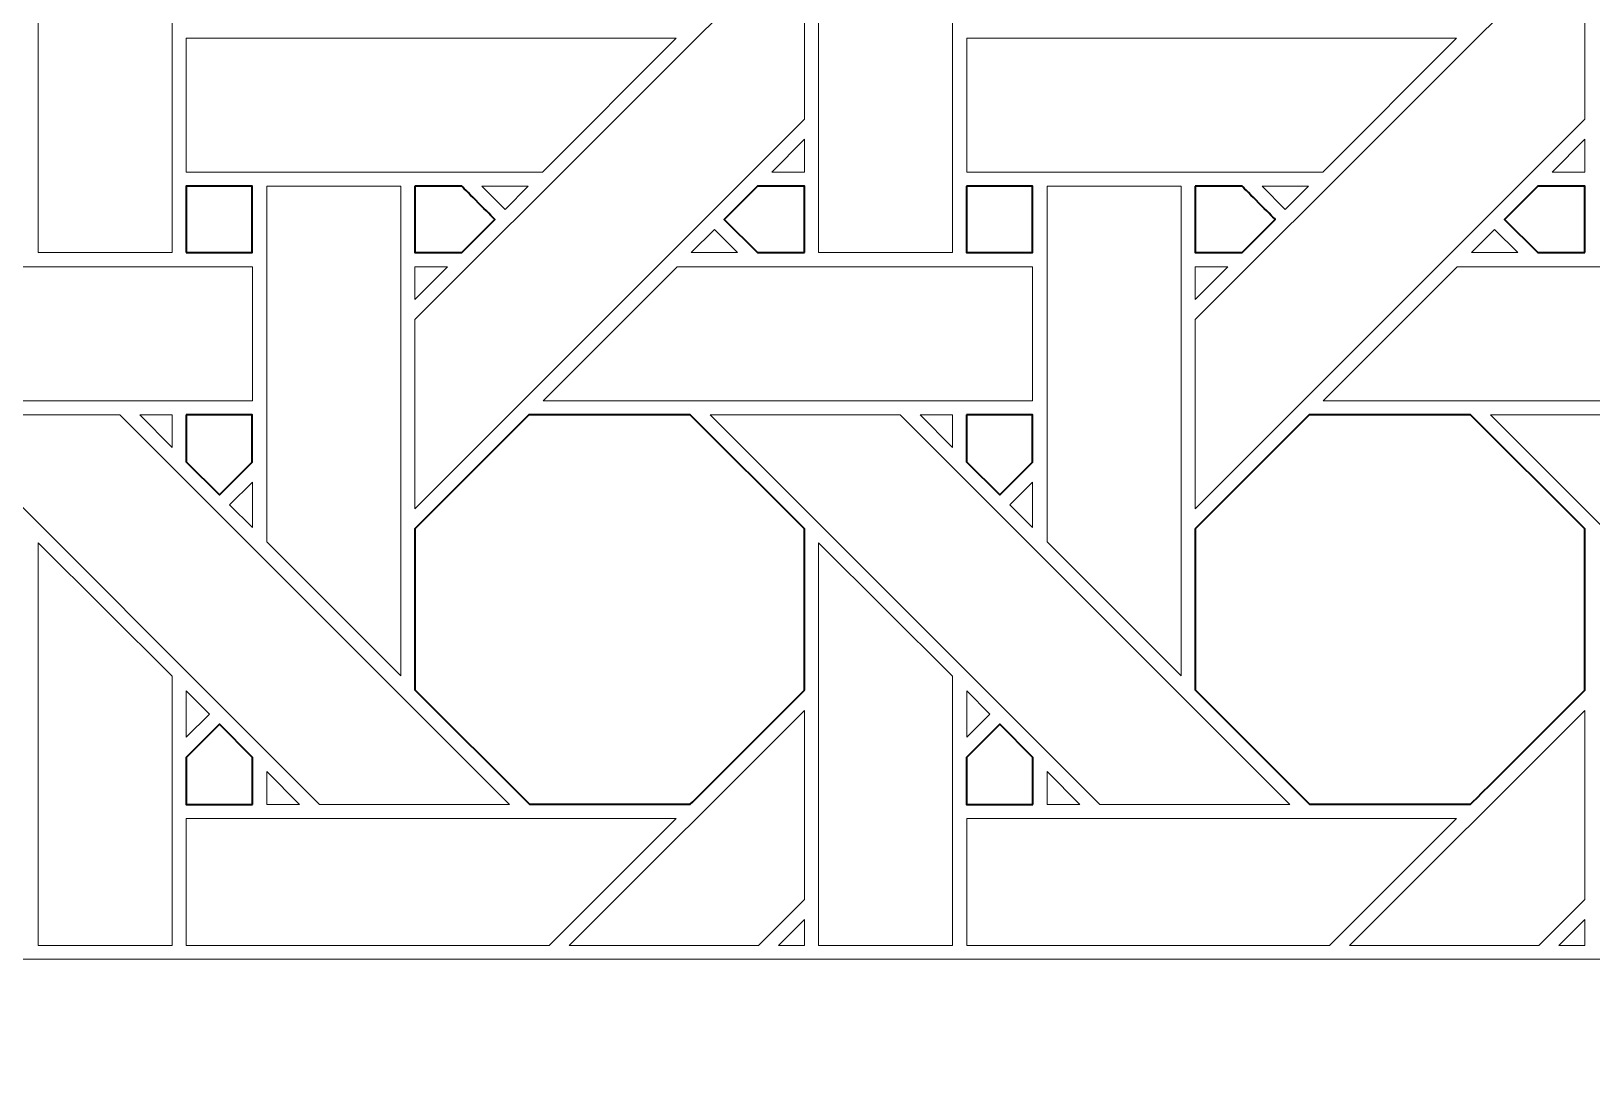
# Model space of a CAD drawing. Header units: inches. Extents: x 6.4 to 30.5, y 3.1 to 18.5.
# Drawn here: x 8.359 to 10.256, y 9.939 to 11.221 of the extents above; entities that cross this region are included whole.
import ezdxf

# ---------------------------------------------------------------- set-up
doc = ezdxf.new("R2010")
doc.units = ezdxf.units.IN
doc.header["$MEASUREMENT"] = 0
doc.layers.add('Design', color=7, linetype='Continuous', lineweight=0)

msp = doc.modelspace()

# ---------------------------------------------------------------- linework, layer by layer
at = {"layer": 'Design', "color": 9, "lineweight": 35, "true_color": 0xdecaa5}
for points, knots in [([(12.3829, 15.0948), (9.0691, 15.0948), (6.3829, 12.4085), (6.3829, 9.0948), (6.3829, 5.7811), (9.0691, 3.0948), (12.3829, 3.0948), (15.6966, 3.0948), (18.3829, 5.7811), (18.3829, 9.0948), (18.3829, 12.4085), (15.6966, 15.0948), (12.3829, 15.0948)], [0, 0, 0, 0, 1, 1, 1, 2, 2, 2, 3, 3, 3, 4, 4, 4, 4]), ([(8.5476, 10.9519), (8.5476, 10.9519), (8.5476, 11.0327), (8.5476, 11.0327), (8.5476, 11.0327), (8.6278, 11.0327), (8.6278, 11.0327), (8.6278, 11.0327), (8.6278, 10.9519), (8.6278, 10.9519), (8.6278, 10.9519), (8.5476, 10.9519), (8.5476, 10.9519)], [0, 0, 0, 0, 1, 1, 1, 2, 2, 2, 3, 3, 3, 4, 4, 4, 4]), ([(8.8255, 11.0327), (8.8255, 11.0327), (8.8825, 11.0327), (8.8825, 11.0327), (8.8877, 11.0276), (8.9184, 10.9967), (8.9228, 10.9923), (8.9228, 10.9923), (8.8824, 10.9519), (8.8824, 10.9519), (8.8824, 10.9519), (8.8255, 10.9519), (8.8255, 10.9519), (8.8255, 10.9519), (8.8255, 11.0327), (8.8255, 11.0327)], [0, 0, 0, 0, 1, 1, 1, 2, 2, 2, 3, 3, 3, 4, 4, 4, 5, 5, 5, 5]), ([(9.2991, 10.9519), (9.2991, 10.9519), (9.242, 10.9519), (9.242, 10.9519), (9.242, 10.9519), (9.2017, 10.9923), (9.2017, 10.9923), (9.2017, 10.9923), (9.2421, 11.0327), (9.2421, 11.0327), (9.2421, 11.0327), (9.2991, 11.0327), (9.2991, 11.0327), (9.2991, 11.0327), (9.2991, 10.9519), (9.2991, 10.9519)], [0, 0, 0, 0, 1, 1, 1, 2, 2, 2, 3, 3, 3, 4, 4, 4, 5, 5, 5, 5]), ([(9.4963, 11.0327), (9.4963, 11.0327), (9.5766, 11.0327), (9.5766, 11.0327), (9.5766, 11.0327), (9.5766, 10.9519), (9.5766, 10.9519), (9.5766, 10.9519), (9.4963, 10.9519), (9.4963, 10.9519), (9.4963, 10.9519), (9.4963, 11.0327), (9.4963, 11.0327)], [0, 0, 0, 0, 1, 1, 1, 2, 2, 2, 3, 3, 3, 4, 4, 4, 4]), ([(9.7742, 11.0327), (9.7742, 11.0327), (9.8313, 11.0327), (9.8313, 11.0327), (9.8364, 11.0276), (9.8672, 10.9967), (9.8716, 10.9923), (9.8716, 10.9923), (9.8312, 10.9519), (9.8312, 10.9519), (9.8312, 10.9519), (9.7742, 10.9519), (9.7742, 10.9519), (9.7742, 10.9519), (9.7742, 11.0327), (9.7742, 11.0327)], [0, 0, 0, 0, 1, 1, 1, 2, 2, 2, 3, 3, 3, 4, 4, 4, 5, 5, 5, 5]), ([(10.2479, 10.9519), (10.2479, 10.9519), (10.1907, 10.9519), (10.1907, 10.9519), (10.1907, 10.9519), (10.1504, 10.9923), (10.1504, 10.9923), (10.1504, 10.9923), (10.1908, 11.0327), (10.1908, 11.0327), (10.1908, 11.0327), (10.2479, 11.0327), (10.2479, 11.0327), (10.2479, 11.0327), (10.2479, 10.9519), (10.2479, 10.9519)], [0, 0, 0, 0, 1, 1, 1, 2, 2, 2, 3, 3, 3, 4, 4, 4, 5, 5, 5, 5]), ([(8.5476, 10.7548), (8.5476, 10.7548), (8.6278, 10.7548), (8.6278, 10.7548), (8.6278, 10.7548), (8.6278, 10.6972), (8.6278, 10.6972), (8.6278, 10.6972), (8.5879, 10.6573), (8.5879, 10.6573), (8.5879, 10.6573), (8.5476, 10.6976), (8.5476, 10.6976), (8.5476, 10.6976), (8.5476, 10.7548), (8.5476, 10.7548)], [0, 0, 0, 0, 1, 1, 1, 2, 2, 2, 3, 3, 3, 4, 4, 4, 5, 5, 5, 5]), ([(9.2991, 10.4199), (9.2813, 10.4019), (9.1694, 10.2902), (9.1604, 10.2812), (9.1604, 10.2812), (8.9647, 10.2812), (8.9647, 10.2812), (8.9647, 10.2812), (8.8255, 10.4204), (8.8255, 10.4204), (8.8255, 10.4204), (8.8255, 10.6161), (8.8255, 10.6161), (8.8255, 10.6161), (8.9642, 10.7548), (8.9642, 10.7548), (8.9642, 10.7548), (9.1604, 10.7548), (9.1604, 10.7548), (9.1604, 10.7548), (9.2991, 10.6161), (9.2991, 10.6161), (9.2991, 10.6161), (9.2991, 10.4199), (9.2991, 10.4199)], [0, 0, 0, 0, 1, 1, 1, 2, 2, 2, 3, 3, 3, 4, 4, 4, 5, 5, 5, 6, 6, 6, 7, 7, 7, 8, 8, 8, 8]), ([(9.4963, 10.7548), (9.4963, 10.7548), (9.5766, 10.7548), (9.5766, 10.7548), (9.5766, 10.7548), (9.5766, 10.6972), (9.5766, 10.6972), (9.5766, 10.6972), (9.5366, 10.6573), (9.5366, 10.6573), (9.5366, 10.6573), (9.4963, 10.6976), (9.4963, 10.6976), (9.4963, 10.6976), (9.4963, 10.7548), (9.4963, 10.7548)], [0, 0, 0, 0, 1, 1, 1, 2, 2, 2, 3, 3, 3, 4, 4, 4, 5, 5, 5, 5]), ([(9.7742, 10.6161), (9.7742, 10.6161), (9.9129, 10.7548), (9.9129, 10.7548), (9.9129, 10.7548), (10.1091, 10.7548), (10.1091, 10.7548), (10.1091, 10.7548), (10.2478, 10.6161), (10.2478, 10.6161), (10.2478, 10.6161), (10.2478, 10.4199), (10.2478, 10.4199), (10.23, 10.4019), (10.1181, 10.2902), (10.1091, 10.2812), (10.1091, 10.2812), (9.9134, 10.2812), (9.9134, 10.2812), (9.9134, 10.2812), (9.7742, 10.4204), (9.7742, 10.4204), (9.7742, 10.4204), (9.7742, 10.6161), (9.7742, 10.6161)], [0, 0, 0, 0, 1, 1, 1, 2, 2, 2, 3, 3, 3, 4, 4, 4, 5, 5, 5, 6, 6, 6, 7, 7, 7, 8, 8, 8, 8]), ([(8.6282, 10.2809), (8.6282, 10.2809), (8.5476, 10.2809), (8.5476, 10.2809), (8.5476, 10.2809), (8.5476, 10.3382), (8.5476, 10.3382), (8.5476, 10.3382), (8.5879, 10.3785), (8.5879, 10.3785), (8.5879, 10.3785), (8.6282, 10.3382), (8.6282, 10.3382), (8.6282, 10.3382), (8.6282, 10.2809), (8.6282, 10.2809)], [0, 0, 0, 0, 1, 1, 1, 2, 2, 2, 3, 3, 3, 4, 4, 4, 5, 5, 5, 5]), ([(9.577, 10.2809), (9.577, 10.2809), (9.4963, 10.2809), (9.4963, 10.2809), (9.4963, 10.2809), (9.4963, 10.3382), (9.4963, 10.3382), (9.4963, 10.3382), (9.5367, 10.3785), (9.5367, 10.3785), (9.5367, 10.3785), (9.577, 10.3382), (9.577, 10.3382), (9.577, 10.3382), (9.577, 10.2809), (9.577, 10.2809)], [0, 0, 0, 0, 1, 1, 1, 2, 2, 2, 3, 3, 3, 4, 4, 4, 5, 5, 5, 5])]:
    msp.add_open_spline(points, degree=3, knots=knots, dxfattribs=at)
at = {"layer": 'Design'}
for points, knots in [([(17.5336, 10.2044), (17.5284, 10.2288), (17.5229, 10.2531), (17.5174, 10.2773), (16.9806, 12.6174), (14.8857, 14.3629), (12.3829, 14.3629), (9.8455, 14.3629), (7.7275, 12.569), (7.227, 10.1804), (7.2221, 10.1568), (7.211, 10.0929), (7.211, 10.0929), (7.211, 10.0929), (17.5547, 10.0929), (17.5547, 10.0929), (17.5547, 10.0988), (17.5457, 10.1469), (17.5336, 10.2044)], [0, 0, 0, 0, 1, 1, 1, 2, 2, 2, 3, 3, 3, 4, 4, 4, 5, 5, 5, 6, 6, 6, 6]), ([(8.3676, 10.9519), (8.3676, 10.9519), (8.3676, 11.5477), (8.3676, 11.5477), (8.3676, 11.5477), (8.5303, 11.3856), (8.5303, 11.3856), (8.5303, 11.3856), (8.5303, 10.9519), (8.5303, 10.9519), (8.5303, 10.9519), (8.3676, 10.9519), (8.3676, 10.9519)], [0, 0, 0, 0, 1, 1, 1, 2, 2, 2, 3, 3, 3, 4, 4, 4, 4]), ([(9.4791, 11.3855), (9.4791, 11.3855), (9.4791, 10.9519), (9.4791, 10.9519), (9.4791, 10.9519), (9.3163, 10.9519), (9.3163, 10.9519), (9.3163, 10.9519), (9.3163, 11.5477), (9.3163, 11.5477), (9.3163, 11.5477), (9.4791, 11.3855), (9.4791, 11.3855)], [0, 0, 0, 0, 1, 1, 1, 2, 2, 2, 3, 3, 3, 4, 4, 4, 4]), ([(8.8255, 10.8705), (8.8255, 10.8705), (9.2992, 11.3441), (9.2992, 11.3441), (9.2992, 11.3441), (9.2992, 11.1141), (9.2992, 11.1141), (9.2992, 11.1141), (8.8255, 10.6404), (8.8255, 10.6404), (8.8255, 10.6404), (8.8255, 10.8705), (8.8255, 10.8705)], [0, 0, 0, 0, 1, 1, 1, 2, 2, 2, 3, 3, 3, 4, 4, 4, 4]), ([(9.7742, 10.8705), (9.7742, 10.8705), (10.2479, 11.3441), (10.2479, 11.3441), (10.2479, 11.3441), (10.2479, 11.1141), (10.2479, 11.1141), (10.2479, 11.1141), (9.7742, 10.6404), (9.7742, 10.6404), (9.7742, 10.6404), (9.7742, 10.8705), (9.7742, 10.8705)], [0, 0, 0, 0, 1, 1, 1, 2, 2, 2, 3, 3, 3, 4, 4, 4, 4]), ([(8.5476, 11.0499), (8.5476, 11.0499), (8.5476, 11.2126), (8.5476, 11.2126), (8.5476, 11.2126), (9.1433, 11.2126), (9.1433, 11.2126), (9.1433, 11.2126), (8.9806, 11.0499), (8.9806, 11.0499), (8.9806, 11.0499), (8.5476, 11.0499), (8.5476, 11.0499)], [0, 0, 0, 0, 1, 1, 1, 2, 2, 2, 3, 3, 3, 4, 4, 4, 4]), ([(9.4964, 11.0499), (9.4964, 11.0499), (9.4964, 11.2126), (9.4964, 11.2126), (9.4964, 11.2126), (10.0921, 11.2126), (10.0921, 11.2126), (10.0921, 11.2126), (9.9293, 11.0499), (9.9293, 11.0499), (9.9293, 11.0499), (9.4964, 11.0499), (9.4964, 11.0499)], [0, 0, 0, 0, 1, 1, 1, 2, 2, 2, 3, 3, 3, 4, 4, 4, 4]), ([(9.2594, 11.0499), (9.2594, 11.0499), (9.2992, 11.0897), (9.2992, 11.0897), (9.2992, 11.0897), (9.2992, 11.0499), (9.2992, 11.0499), (9.2992, 11.0499), (9.2594, 11.0499), (9.2594, 11.0499)], [0, 0, 0, 0, 1, 1, 1, 2, 2, 2, 3, 3, 3, 3]), ([(10.2081, 11.0499), (10.2081, 11.0499), (10.2479, 11.0897), (10.2479, 11.0897), (10.2479, 11.0897), (10.2479, 11.0499), (10.2479, 11.0499), (10.2479, 11.0499), (10.2081, 11.0499), (10.2081, 11.0499)], [0, 0, 0, 0, 1, 1, 1, 2, 2, 2, 3, 3, 3, 3]), ([(8.5476, 11.0327), (8.5476, 11.0327), (8.6278, 11.0327), (8.6278, 11.0327), (8.6278, 11.0327), (8.6278, 10.9519), (8.6278, 10.9519), (8.6278, 10.9519), (8.5476, 10.9519), (8.5476, 10.9519), (8.5476, 10.9519), (8.5476, 11.0327), (8.5476, 11.0327)], [0, 0, 0, 0, 1, 1, 1, 2, 2, 2, 3, 3, 3, 4, 4, 4, 4]), ([(8.8083, 11.0326), (8.8083, 11.0326), (8.8083, 10.4375), (8.8083, 10.4375), (8.8083, 10.4375), (8.6454, 10.6004), (8.6454, 10.6004), (8.6454, 10.6004), (8.6454, 11.0326), (8.6454, 11.0326), (8.6454, 11.0326), (8.8083, 11.0326), (8.8083, 11.0326)], [0, 0, 0, 0, 1, 1, 1, 2, 2, 2, 3, 3, 3, 4, 4, 4, 4]), ([(8.8255, 11.0327), (8.8255, 11.0327), (8.8825, 11.0327), (8.8825, 11.0327), (8.8878, 11.0274), (8.9186, 10.9966), (8.9228, 10.9923), (8.9228, 10.9923), (8.8824, 10.9519), (8.8824, 10.9519), (8.8824, 10.9519), (8.8255, 10.9519), (8.8255, 10.9519), (8.8255, 10.9519), (8.8255, 11.0327), (8.8255, 11.0327)], [0, 0, 0, 0, 1, 1, 1, 2, 2, 2, 3, 3, 3, 4, 4, 4, 5, 5, 5, 5]), ([(8.9634, 11.0326), (8.9634, 11.0326), (8.9351, 11.0045), (8.9351, 11.0045), (8.9351, 11.0045), (8.9069, 11.0326), (8.9069, 11.0326), (8.9069, 11.0326), (8.9634, 11.0326), (8.9634, 11.0326)], [0, 0, 0, 0, 1, 1, 1, 2, 2, 2, 3, 3, 3, 3]), ([(9.2017, 10.9923), (9.2017, 10.9923), (9.2421, 11.0327), (9.2421, 11.0327), (9.2421, 11.0327), (9.2991, 11.0327), (9.2991, 11.0327), (9.2991, 11.0327), (9.2991, 10.9519), (9.2991, 10.9519), (9.2991, 10.9519), (9.242, 10.9519), (9.242, 10.9519), (9.242, 10.9519), (9.2017, 10.9923), (9.2017, 10.9923)], [0, 0, 0, 0, 1, 1, 1, 2, 2, 2, 3, 3, 3, 4, 4, 4, 5, 5, 5, 5]), ([(9.5766, 11.0327), (9.5766, 11.0327), (9.5766, 10.9519), (9.5766, 10.9519), (9.5766, 10.9519), (9.4963, 10.9519), (9.4963, 10.9519), (9.4963, 10.9519), (9.4963, 11.0327), (9.4963, 11.0327), (9.4963, 11.0327), (9.5766, 11.0327), (9.5766, 11.0327)], [0, 0, 0, 0, 1, 1, 1, 2, 2, 2, 3, 3, 3, 4, 4, 4, 4]), ([(9.7571, 11.0326), (9.7571, 11.0326), (9.7571, 10.4375), (9.7571, 10.4375), (9.7571, 10.4375), (9.5942, 10.6004), (9.5942, 10.6004), (9.5942, 10.6004), (9.5942, 11.0326), (9.5942, 11.0326), (9.5942, 11.0326), (9.7571, 11.0326), (9.7571, 11.0326)], [0, 0, 0, 0, 1, 1, 1, 2, 2, 2, 3, 3, 3, 4, 4, 4, 4]), ([(9.7742, 11.0327), (9.7742, 11.0327), (9.8313, 11.0327), (9.8313, 11.0327), (9.8366, 11.0273), (9.8465, 11.0175), (9.8557, 11.0082), (9.8557, 11.0082), (9.8716, 10.9923), (9.8716, 10.9923), (9.8716, 10.9923), (9.8312, 10.9519), (9.8312, 10.9519), (9.8312, 10.9519), (9.7742, 10.9519), (9.7742, 10.9519), (9.7742, 10.9519), (9.7742, 11.0327), (9.7742, 11.0327)], [0, 0, 0, 0, 1, 1, 1, 2, 2, 2, 3, 3, 3, 4, 4, 4, 5, 5, 5, 6, 6, 6, 6]), ([(9.9121, 11.0326), (9.9121, 11.0326), (9.8838, 11.0045), (9.8838, 11.0045), (9.8838, 11.0045), (9.8556, 11.0326), (9.8556, 11.0326), (9.8556, 11.0326), (9.9121, 11.0326), (9.9121, 11.0326)], [0, 0, 0, 0, 1, 1, 1, 2, 2, 2, 3, 3, 3, 3]), ([(10.1504, 10.9923), (10.1504, 10.9923), (10.1908, 11.0327), (10.1908, 11.0327), (10.1908, 11.0327), (10.2479, 11.0327), (10.2479, 11.0327), (10.2479, 11.0327), (10.2479, 10.9519), (10.2479, 10.9519), (10.2479, 10.9519), (10.1907, 10.9519), (10.1907, 10.9519), (10.1907, 10.9519), (10.1504, 10.9923), (10.1504, 10.9923)], [0, 0, 0, 0, 1, 1, 1, 2, 2, 2, 3, 3, 3, 4, 4, 4, 5, 5, 5, 5]), ([(9.2178, 10.9519), (9.2178, 10.9519), (9.1613, 10.9519), (9.1613, 10.9519), (9.1613, 10.9519), (9.1896, 10.9801), (9.1896, 10.9801), (9.1896, 10.9801), (9.2178, 10.9519), (9.2178, 10.9519)], [0, 0, 0, 0, 1, 1, 1, 2, 2, 2, 3, 3, 3, 3]), ([(10.1666, 10.9519), (10.1666, 10.9519), (10.11, 10.9519), (10.11, 10.9519), (10.11, 10.9519), (10.1383, 10.9801), (10.1383, 10.9801), (10.1383, 10.9801), (10.1666, 10.9519), (10.1666, 10.9519)], [0, 0, 0, 0, 1, 1, 1, 2, 2, 2, 3, 3, 3, 3]), ([(8.0326, 10.7719), (8.0326, 10.7719), (8.1954, 10.9347), (8.1954, 10.9347), (8.1954, 10.9347), (8.6279, 10.9347), (8.6279, 10.9347), (8.6279, 10.9347), (8.6279, 10.7719), (8.6279, 10.7719), (8.6279, 10.7719), (8.0326, 10.7719), (8.0326, 10.7719)], [0, 0, 0, 0, 1, 1, 1, 2, 2, 2, 3, 3, 3, 4, 4, 4, 4]), ([(8.8653, 10.9347), (8.8653, 10.9347), (8.8255, 10.8949), (8.8255, 10.8949), (8.8255, 10.8949), (8.8255, 10.9347), (8.8255, 10.9347), (8.8255, 10.9347), (8.8653, 10.9347), (8.8653, 10.9347)], [0, 0, 0, 0, 1, 1, 1, 2, 2, 2, 3, 3, 3, 3]), ([(8.9813, 10.7719), (8.9813, 10.7719), (9.1442, 10.9347), (9.1442, 10.9347), (9.1442, 10.9347), (9.5766, 10.9347), (9.5766, 10.9347), (9.5766, 10.9347), (9.5766, 10.7719), (9.5766, 10.7719), (9.5766, 10.7719), (8.9813, 10.7719), (8.9813, 10.7719)], [0, 0, 0, 0, 1, 1, 1, 2, 2, 2, 3, 3, 3, 4, 4, 4, 4]), ([(9.814, 10.9347), (9.814, 10.9347), (9.7742, 10.8949), (9.7742, 10.8949), (9.7742, 10.8949), (9.7742, 10.9347), (9.7742, 10.9347), (9.7742, 10.9347), (9.814, 10.9347), (9.814, 10.9347)], [0, 0, 0, 0, 1, 1, 1, 2, 2, 2, 3, 3, 3, 3]), ([(9.93, 10.7719), (9.93, 10.7719), (10.0929, 10.9347), (10.0929, 10.9347), (10.0929, 10.9347), (10.5253, 10.9347), (10.5253, 10.9347), (10.5253, 10.9347), (10.5253, 10.7719), (10.5253, 10.7719), (10.5253, 10.7719), (9.93, 10.7719), (9.93, 10.7719)], [0, 0, 0, 0, 1, 1, 1, 2, 2, 2, 3, 3, 3, 4, 4, 4, 4]), ([(8.2359, 10.7548), (8.2359, 10.7548), (8.4669, 10.7548), (8.4669, 10.7548), (8.4669, 10.7548), (8.9405, 10.2811), (8.9405, 10.2811), (8.9405, 10.2811), (8.7095, 10.2811), (8.7095, 10.2811), (8.7095, 10.2811), (8.2359, 10.7548), (8.2359, 10.7548)], [0, 0, 0, 0, 1, 1, 1, 2, 2, 2, 3, 3, 3, 4, 4, 4, 4]), ([(8.5304, 10.7548), (8.5304, 10.7548), (8.5304, 10.715), (8.5304, 10.715), (8.5304, 10.715), (8.491, 10.7548), (8.491, 10.7548), (8.491, 10.7548), (8.5304, 10.7548), (8.5304, 10.7548)], [0, 0, 0, 0, 1, 1, 1, 2, 2, 2, 3, 3, 3, 3]), ([(8.5879, 10.6573), (8.5879, 10.6573), (8.5476, 10.6976), (8.5476, 10.6976), (8.5476, 10.6976), (8.5476, 10.7548), (8.5476, 10.7548), (8.5476, 10.7548), (8.6278, 10.7548), (8.6278, 10.7548), (8.6278, 10.7548), (8.6278, 10.6972), (8.6278, 10.6972), (8.6278, 10.6972), (8.5879, 10.6573), (8.5879, 10.6573)], [0, 0, 0, 0, 1, 1, 1, 2, 2, 2, 3, 3, 3, 4, 4, 4, 5, 5, 5, 5]), ([(8.8255, 10.4204), (8.8255, 10.4204), (8.8255, 10.6161), (8.8255, 10.6161), (8.8255, 10.6161), (8.9642, 10.7548), (8.9642, 10.7548), (8.9642, 10.7548), (9.1604, 10.7548), (9.1604, 10.7548), (9.1604, 10.7548), (9.2991, 10.6161), (9.2991, 10.6161), (9.2991, 10.6161), (9.2991, 10.4199), (9.2991, 10.4199), (9.2811, 10.4017), (9.1692, 10.29), (9.1604, 10.2812), (9.1604, 10.2812), (8.9647, 10.2812), (8.9647, 10.2812), (8.9647, 10.2812), (8.8255, 10.4204), (8.8255, 10.4204)], [0, 0, 0, 0, 1, 1, 1, 2, 2, 2, 3, 3, 3, 4, 4, 4, 5, 5, 5, 6, 6, 6, 7, 7, 7, 8, 8, 8, 8]), ([(9.1846, 10.7548), (9.1846, 10.7548), (9.4156, 10.7548), (9.4156, 10.7548), (9.4156, 10.7548), (9.8892, 10.2811), (9.8892, 10.2811), (9.8892, 10.2811), (9.6582, 10.2811), (9.6582, 10.2811), (9.6582, 10.2811), (9.1846, 10.7548), (9.1846, 10.7548)], [0, 0, 0, 0, 1, 1, 1, 2, 2, 2, 3, 3, 3, 4, 4, 4, 4]), ([(9.4791, 10.7548), (9.4791, 10.7548), (9.4791, 10.715), (9.4791, 10.715), (9.4791, 10.715), (9.4397, 10.7548), (9.4397, 10.7548), (9.4397, 10.7548), (9.4791, 10.7548), (9.4791, 10.7548)], [0, 0, 0, 0, 1, 1, 1, 2, 2, 2, 3, 3, 3, 3]), ([(9.5366, 10.6573), (9.5366, 10.6573), (9.4963, 10.6976), (9.4963, 10.6976), (9.4963, 10.6976), (9.4963, 10.7548), (9.4963, 10.7548), (9.4963, 10.7548), (9.5766, 10.7548), (9.5766, 10.7548), (9.5766, 10.7548), (9.5766, 10.6972), (9.5766, 10.6972), (9.5766, 10.6972), (9.5366, 10.6573), (9.5366, 10.6573)], [0, 0, 0, 0, 1, 1, 1, 2, 2, 2, 3, 3, 3, 4, 4, 4, 5, 5, 5, 5]), ([(9.7742, 10.4204), (9.7742, 10.4204), (9.7742, 10.6161), (9.7742, 10.6161), (9.7742, 10.6161), (9.9129, 10.7548), (9.9129, 10.7548), (9.9129, 10.7548), (10.1091, 10.7548), (10.1091, 10.7548), (10.1091, 10.7548), (10.2478, 10.6161), (10.2478, 10.6161), (10.2478, 10.6161), (10.2478, 10.4199), (10.2478, 10.4199), (10.23, 10.4018), (10.118, 10.2901), (10.1091, 10.2812), (10.1091, 10.2812), (9.9134, 10.2812), (9.9134, 10.2812), (9.9134, 10.2812), (9.7742, 10.4204), (9.7742, 10.4204)], [0, 0, 0, 0, 1, 1, 1, 2, 2, 2, 3, 3, 3, 4, 4, 4, 5, 5, 5, 6, 6, 6, 7, 7, 7, 8, 8, 8, 8]), ([(10.1334, 10.7548), (10.1334, 10.7548), (10.3643, 10.7548), (10.3643, 10.7548), (10.3643, 10.7548), (10.838, 10.2811), (10.838, 10.2811), (10.838, 10.2811), (10.6069, 10.2811), (10.6069, 10.2811), (10.6069, 10.2811), (10.1334, 10.7548), (10.1334, 10.7548)], [0, 0, 0, 0, 1, 1, 1, 2, 2, 2, 3, 3, 3, 4, 4, 4, 4]), ([(8.6279, 10.6729), (8.6279, 10.6729), (8.6279, 10.6178), (8.6279, 10.6178), (8.6279, 10.6178), (8.6001, 10.6452), (8.6001, 10.6452), (8.6001, 10.6452), (8.6279, 10.6729), (8.6279, 10.6729)], [0, 0, 0, 0, 1, 1, 1, 2, 2, 2, 3, 3, 3, 3]), ([(9.5766, 10.6729), (9.5766, 10.6729), (9.5766, 10.6178), (9.5766, 10.6178), (9.5766, 10.6178), (9.5488, 10.6452), (9.5488, 10.6452), (9.5488, 10.6452), (9.5766, 10.6729), (9.5766, 10.6729)], [0, 0, 0, 0, 1, 1, 1, 2, 2, 2, 3, 3, 3, 3]), ([(8.5303, 10.1095), (8.5303, 10.1095), (8.3676, 10.1095), (8.3676, 10.1095), (8.3676, 10.1095), (8.3676, 10.599), (8.3676, 10.599), (8.3676, 10.599), (8.5303, 10.4368), (8.5303, 10.4368), (8.5303, 10.4368), (8.5303, 10.1095), (8.5303, 10.1095)], [0, 0, 0, 0, 1, 1, 1, 2, 2, 2, 3, 3, 3, 4, 4, 4, 4]), ([(9.4791, 10.1095), (9.4791, 10.1095), (9.3163, 10.1095), (9.3163, 10.1095), (9.3163, 10.1095), (9.3163, 10.599), (9.3163, 10.599), (9.3163, 10.599), (9.4791, 10.4368), (9.4791, 10.4368), (9.4791, 10.4368), (9.4791, 10.1095), (9.4791, 10.1095)], [0, 0, 0, 0, 1, 1, 1, 2, 2, 2, 3, 3, 3, 4, 4, 4, 4]), ([(8.5758, 10.3908), (8.5758, 10.3908), (8.5476, 10.3626), (8.5476, 10.3626), (8.5476, 10.3626), (8.5476, 10.4193), (8.5476, 10.4193), (8.5476, 10.4193), (8.5758, 10.3908), (8.5758, 10.3908)], [0, 0, 0, 0, 1, 1, 1, 2, 2, 2, 3, 3, 3, 3]), ([(9.5246, 10.3908), (9.5246, 10.3908), (9.4964, 10.3626), (9.4964, 10.3626), (9.4964, 10.3626), (9.4964, 10.4193), (9.4964, 10.4193), (9.4964, 10.4193), (9.5246, 10.3908), (9.5246, 10.3908)], [0, 0, 0, 0, 1, 1, 1, 2, 2, 2, 3, 3, 3, 3]), ([(9.0132, 10.1095), (9.0132, 10.1095), (9.2992, 10.3954), (9.2992, 10.3954), (9.2992, 10.3954), (9.2992, 10.1654), (9.2992, 10.1654), (9.2992, 10.1654), (9.2433, 10.1095), (9.2433, 10.1095), (9.2433, 10.1095), (9.0132, 10.1095), (9.0132, 10.1095)], [0, 0, 0, 0, 1, 1, 1, 2, 2, 2, 3, 3, 3, 4, 4, 4, 4]), ([(9.9619, 10.1095), (9.9619, 10.1095), (10.2479, 10.3954), (10.2479, 10.3954), (10.2479, 10.3954), (10.2479, 10.1654), (10.2479, 10.1654), (10.2479, 10.1654), (10.192, 10.1095), (10.192, 10.1095), (10.192, 10.1095), (9.9619, 10.1095), (9.9619, 10.1095)], [0, 0, 0, 0, 1, 1, 1, 2, 2, 2, 3, 3, 3, 4, 4, 4, 4]), ([(8.5476, 10.3382), (8.5476, 10.3382), (8.5879, 10.3785), (8.5879, 10.3785), (8.5879, 10.3785), (8.6282, 10.3382), (8.6282, 10.3382), (8.6282, 10.3382), (8.6282, 10.2809), (8.6282, 10.2809), (8.6282, 10.2809), (8.5476, 10.2809), (8.5476, 10.2809), (8.5476, 10.2809), (8.5476, 10.3382), (8.5476, 10.3382)], [0, 0, 0, 0, 1, 1, 1, 2, 2, 2, 3, 3, 3, 4, 4, 4, 5, 5, 5, 5]), ([(9.4963, 10.3382), (9.4963, 10.3382), (9.5367, 10.3785), (9.5367, 10.3785), (9.5367, 10.3785), (9.577, 10.3382), (9.577, 10.3382), (9.577, 10.3382), (9.577, 10.2809), (9.577, 10.2809), (9.577, 10.2809), (9.4963, 10.2809), (9.4963, 10.2809), (9.4963, 10.2809), (9.4963, 10.3382), (9.4963, 10.3382)], [0, 0, 0, 0, 1, 1, 1, 2, 2, 2, 3, 3, 3, 4, 4, 4, 5, 5, 5, 5]), ([(8.6853, 10.2811), (8.6853, 10.2811), (8.6455, 10.2811), (8.6455, 10.2811), (8.6455, 10.2811), (8.6455, 10.3209), (8.6455, 10.3209), (8.6455, 10.3209), (8.6853, 10.2811), (8.6853, 10.2811)], [0, 0, 0, 0, 1, 1, 1, 2, 2, 2, 3, 3, 3, 3]), ([(9.634, 10.2811), (9.634, 10.2811), (9.5943, 10.2811), (9.5943, 10.2811), (9.5943, 10.2811), (9.5943, 10.3209), (9.5943, 10.3209), (9.5943, 10.3209), (9.634, 10.2811), (9.634, 10.2811)], [0, 0, 0, 0, 1, 1, 1, 2, 2, 2, 3, 3, 3, 3]), ([(8.5476, 10.1095), (8.5476, 10.1095), (8.5476, 10.2639), (8.5476, 10.2639), (8.5476, 10.2639), (9.1433, 10.2639), (9.1433, 10.2639), (9.1433, 10.2639), (8.9889, 10.1095), (8.9889, 10.1095), (8.9889, 10.1095), (8.5476, 10.1095), (8.5476, 10.1095)], [0, 0, 0, 0, 1, 1, 1, 2, 2, 2, 3, 3, 3, 4, 4, 4, 4]), ([(9.4964, 10.1095), (9.4964, 10.1095), (9.4964, 10.2639), (9.4964, 10.2639), (9.4964, 10.2639), (10.0921, 10.2639), (10.0921, 10.2639), (10.0921, 10.2639), (9.9377, 10.1095), (9.9377, 10.1095), (9.9377, 10.1095), (9.4964, 10.1095), (9.4964, 10.1095)], [0, 0, 0, 0, 1, 1, 1, 2, 2, 2, 3, 3, 3, 4, 4, 4, 4]), ([(9.2992, 10.1095), (9.2992, 10.1095), (9.2677, 10.1095), (9.2677, 10.1095), (9.2677, 10.1095), (9.2992, 10.141), (9.2992, 10.141), (9.2992, 10.141), (9.2992, 10.1095), (9.2992, 10.1095)], [0, 0, 0, 0, 1, 1, 1, 2, 2, 2, 3, 3, 3, 3]), ([(10.2479, 10.1095), (10.2479, 10.1095), (10.2164, 10.1095), (10.2164, 10.1095), (10.2164, 10.1095), (10.2479, 10.141), (10.2479, 10.141), (10.2479, 10.141), (10.2479, 10.1095), (10.2479, 10.1095)], [0, 0, 0, 0, 1, 1, 1, 2, 2, 2, 3, 3, 3, 3])]:
    msp.add_open_spline(points, degree=3, knots=knots, dxfattribs=at)

doc.saveas('drawing.dxf')
